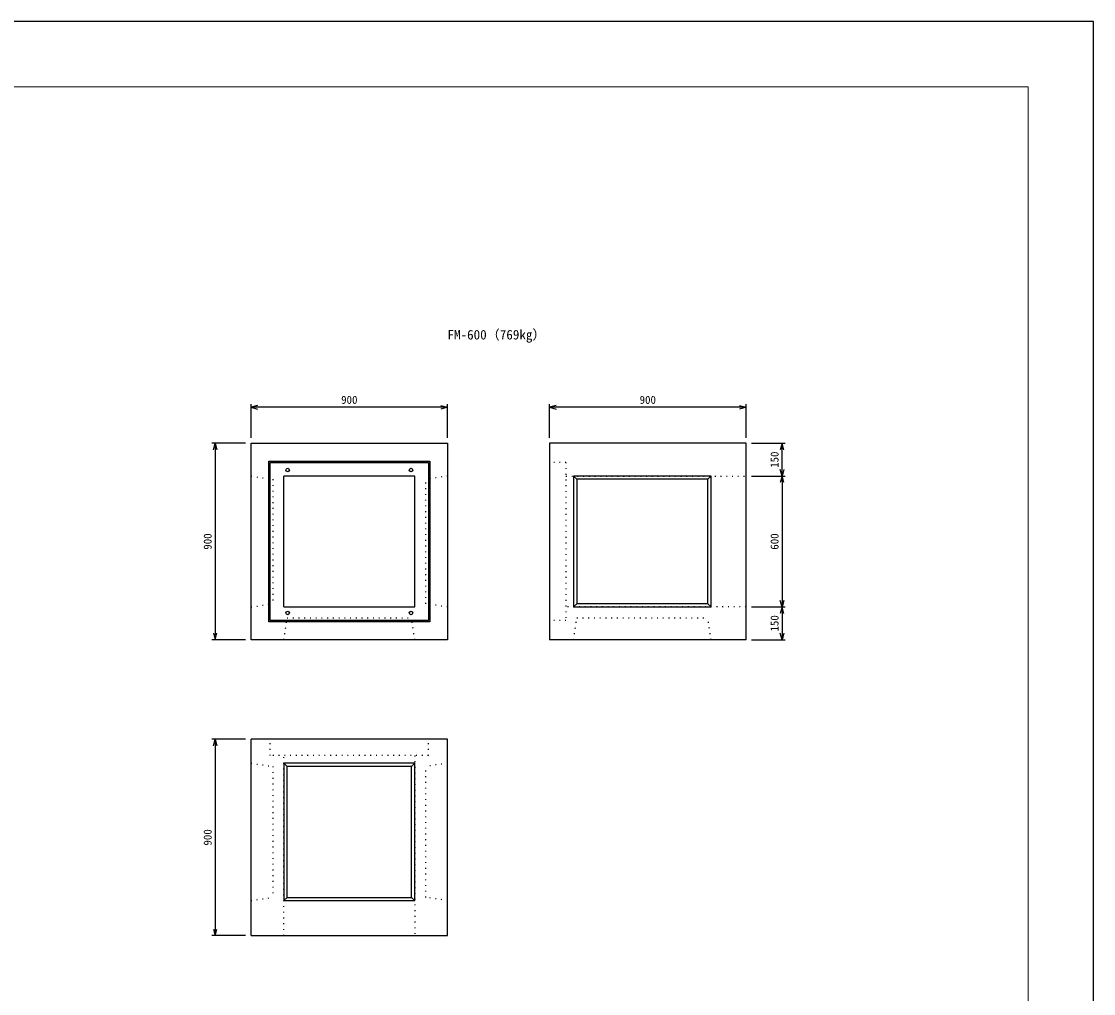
# Model space of a CAD drawing. Units: millimetres, scale not verified. Extents: x -6300 to 6300, y -4455 to 4455.
# Drawn here: x 1388 to 6300, y 0 to 4455 of the extents above; entities that cross this region are included whole.
import ezdxf
from ezdxf.enums import TextEntityAlignment as Align

# ---------------------------------------------------------------- set-up
doc = ezdxf.new("R2010")
doc.units = ezdxf.units.MM
doc.header["$LTSCALE"] = 15
doc.linetypes.add('DOTTED', pattern=[1.75, 0.25, -1.5])
for name, color, linetype, lineweight in [('0-0_DIM', 7, 'Continuous', 25), ('0-1_Defpoints', 5, 'Continuous', 25), ('0-3_OUTLINE', 3, 'Continuous', 25), ('0-4_OUTLINE2', 4, 'DOTTED', 25), ('0-5_TXT', 7, 'Continuous', 25), ('0-6_WAKU', 3, 'Continuous', 13)]:
    doc.layers.add(name, color=color, linetype=linetype, lineweight=lineweight)
doc.styles.add('ＭＳ ゴシック', font='')
doc.styles.get('ＭＳ ゴシック').set_extended_font_data('MS Gothic')

msp = doc.modelspace()

# ---------------------------------------------------------------- linework, layer by layer
at = {"layer": '0-0_DIM'}
for p, q in [((2440.05, 2546.6), (2440.05, 2701.6)), ((3340.05, 2686.6), (2440.05, 2686.6)), ((3340.05, 2546.6), (3340.05, 2701.6)), ((3807.64, 2546.6), (3807.64, 2701.6)), ((4707.64, 2686.6), (3807.64, 2686.6)), ((4707.64, 2546.6), (4707.64, 2701.6)), ((2415.05, 2521.6), (2260.05, 2521.6)), ((2275.05, 2521.6), (2275.05, 1621.6)), ((4732.64, 2521.6), (4887.64, 2521.6)), ((4872.64, 2371.6), (4872.64, 2521.6)), ((4732.64, 2371.6), (4887.64, 2371.6)), ((4872.64, 2371.6), (4872.64, 1771.6)), ((4732.64, 1771.6), (4887.64, 1771.6)), ((4872.64, 1771.6), (4872.64, 1621.6)), ((2415.05, 1621.6), (2260.05, 1621.6)), ((4732.64, 1621.6), (4887.64, 1621.6)), ((2415.05, 1165.85), (2260.05, 1165.85)), ((2275.05, 1165.85), (2275.05, 265.85)), ((2415.05, 265.85), (2260.05, 265.85))]:
    msp.add_line(p, q, dxfattribs=at)
for points in [[(2470.05, 2694.64), (2440.05, 2686.6), (2470.05, 2678.56)], [(3310.05, 2694.64), (3340.05, 2686.6), (3310.05, 2678.56)], [(3837.64, 2694.64), (3807.64, 2686.6), (3837.64, 2678.56)], [(4677.64, 2694.64), (4707.64, 2686.6), (4677.64, 2678.56)], [(2267.01, 2491.6), (2275.05, 2521.6), (2283.08, 2491.6)], [(4880.67, 2491.6), (4872.64, 2521.6), (4864.6, 2491.6)], [(4880.67, 2401.6), (4872.64, 2371.6), (4864.6, 2401.6)], [(4880.67, 2341.6), (4872.64, 2371.6), (4864.6, 2341.6)], [(4880.67, 1801.6), (4872.64, 1771.6), (4864.6, 1801.6)], [(4880.67, 1741.6), (4872.64, 1771.6), (4864.6, 1741.6)], [(2267.01, 1651.6), (2275.05, 1621.6), (2283.08, 1651.6)], [(4880.67, 1651.6), (4872.64, 1621.6), (4864.6, 1651.6)], [(2267.01, 1135.85), (2275.05, 1165.85), (2283.08, 1135.85)], [(2267.01, 295.85), (2275.05, 265.85), (2283.08, 295.85)]]:
    msp.add_lwpolyline(points, dxfattribs=at)
at = {"layer": '0-1_Defpoints'}
msp.add_lwpolyline([(-6300, -4455), (6300, -4455), (6300, 4455), (-6300, 4455)], close=True, dxfattribs=at)
at = {"layer": '0-3_OUTLINE'}
for p, q in [((3807.64, 2521.6), (3807.64, 1621.6)), ((4707.64, 2521.6), (3807.64, 2521.6)), ((4707.64, 1621.6), (4707.64, 2521.6)), ((2590.05, 1771.6), (2590.05, 2371.6)), ((3917.64, 2371.6), (3917.64, 1771.6)), ((4547.64, 2371.6), (3917.64, 2371.6)), ((3932.64, 2356.6), (3917.64, 2371.6)), ((4532.64, 2356.6), (4547.64, 2371.6)), ((4547.64, 1771.6), (4547.64, 2371.6)), ((3917.64, 1771.6), (3932.64, 1786.6)), ((3917.64, 1771.6), (4547.64, 1771.6)), ((4532.64, 1786.6), (3932.64, 1786.6)), ((4532.64, 1786.6), (4547.64, 1771.6)), ((4707.64, 1621.6), (3807.64, 1621.6)), ((3340.05, 1165.85), (2440.05, 1165.85)), ((2440.05, 265.85), (2440.05, 1165.85)), ((3340.05, 265.85), (3340.05, 1165.85)), ((3190.05, 1055.85), (2590.05, 1055.85)), ((2590.05, 1055.85), (2590.05, 425.85)), ((2590.05, 1055.85), (2605.05, 1040.85)), ((2605.05, 440.85), (2605.05, 1040.85)), ((3175.05, 1040.85), (3190.05, 1055.85)), ((3190.05, 425.85), (3190.05, 1055.85)), ((2605.05, 440.85), (2590.05, 425.85)), ((2590.05, 425.85), (3190.05, 425.85)), ((3175.05, 440.85), (3190.05, 425.85)), ((2440.05, 265.85), (3340.05, 265.85))]:
    msp.add_line(p, q, dxfattribs=at)
msp.add_lwpolyline([(2440.05, 2521.6), (3340.05, 2521.6), (3340.05, 1621.6), (2440.05, 1621.6)], close=True, dxfattribs=at)
for points in [[(2590.05, 1771.6), (3190.05, 1771.6), (3190.05, 2371.6), (2590.05, 2371.6)], [(4532.64, 1786.6), (4532.64, 2356.6), (3932.64, 2356.6), (3932.64, 1786.6)], [(2605.05, 440.85), (3175.05, 440.85), (3175.05, 1040.85), (2605.05, 1040.85)]]:
    msp.add_lwpolyline(points, dxfattribs=at)
for centre in [(2607.55, 2399.1), (3172.55, 2399.1), (2607.55, 1744.1), (3172.55, 1744.1)]:
    msp.add_circle(centre, 8, dxfattribs=at)
at = {"layer": '0-4_OUTLINE2'}
for p, q in [((3882.64, 2434.1), (3807.64, 2434.1)), ((3882.64, 2434.1), (3882.64, 1709.1)), ((3340.05, 2371.6), (3240.05, 2356.6)), ((3882.64, 2371.6), (4707.64, 2371.6)), ((2440.05, 1771.6), (2540.05, 1786.6)), ((4707.64, 1771.6), (3882.64, 1771.6)), ((3190.05, 1621.6), (3175.05, 1721.6)), ((4547.64, 1621.6), (4532.64, 1721.6)), ((3882.64, 1709.1), (3807.64, 1709.1)), ((2527.55, 1090.85), (2527.55, 1165.85)), ((3252.55, 1090.85), (3252.55, 1165.85)), ((3252.55, 1090.85), (2527.55, 1090.85)), ((2590.05, 265.85), (2590.05, 1090.85)), ((3190.05, 1090.85), (3190.05, 265.85)), ((3340.05, 1055.85), (3240.05, 1040.85)), ((2440.05, 425.85), (2540.05, 440.85))]:
    msp.add_line(p, q, dxfattribs=at)
at = {"layer": '0-4_OUTLINE2', "linetype": 'Continuous'}
for points in [[(2521.55, 2440.1), (3258.55, 2440.1), (3258.55, 1703.1), (2521.55, 1703.1)], [(2527.55, 2434.1), (3252.55, 2434.1), (3252.55, 1709.1), (2527.55, 1709.1)]]:
    msp.add_lwpolyline(points, close=True, dxfattribs=at)
at = {"layer": '0-4_OUTLINE2'}
for points in [[(2440.05, 2371.6), (2540.05, 2356.6), (2540.05, 1786.6)], [(3340.05, 1771.6), (3240.05, 1786.6), (3240.05, 2356.6)], [(2590.05, 1621.6), (2605.05, 1721.6), (3175.05, 1721.6)], [(3917.64, 1621.6), (3932.64, 1721.6), (4532.64, 1721.6)], [(2440.05, 1055.85), (2540.05, 1040.85), (2540.05, 440.85)], [(3340.05, 425.85), (3240.05, 440.85), (3240.05, 1040.85)]]:
    msp.add_lwpolyline(points, dxfattribs=at)
at = {"layer": '0-6_WAKU'}
msp.add_lwpolyline([(-6000, -4155), (6000, -4155), (6000, 4155), (-6000, 4155)], close=True, dxfattribs=at)

# ---------------------------------------------------------------- texts
at = {"layer": '0-0_DIM', "style": 'ＭＳ ゴシック'}
for p in [(2852.55, 2691.6), (4220.14, 2691.6)]:
    msp.add_text('900', height=36.66, dxfattribs=at).set_placement(p, align=Align.BOTTOM_LEFT)
for s, p in [('150', (4867.64, 2409.1)), ('900', (2270.05, 2034.1)), ('600', (4867.64, 2034.1)), ('150', (4867.64, 1659.1)), ('900', (2270.05, 678.35))]:
    msp.add_text(s, height=36.66, rotation=90, dxfattribs=at).set_placement(p, align=Align.BOTTOM_LEFT)
at = {"layer": '0-5_TXT', "style": 'ＭＳ ゴシック'}
msp.add_text('FM-600（769kg）', height=43.99, dxfattribs=at).set_placement((3339.89, 2984.22), align=Align.BOTTOM_LEFT)

doc.saveas('drawing.dxf')
